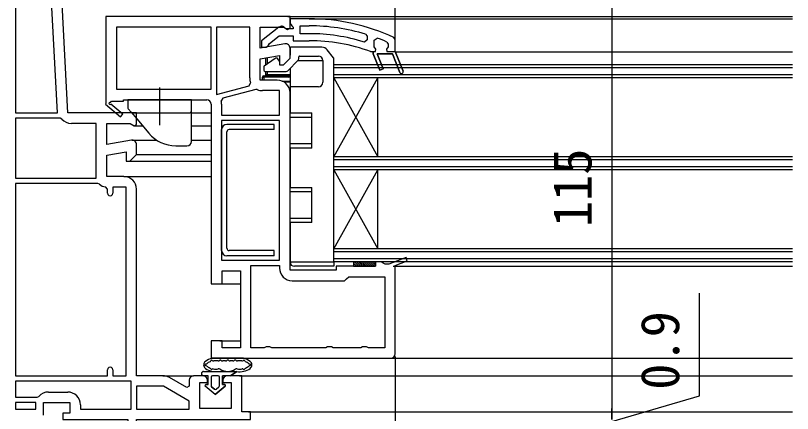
# Model space of a CAD drawing. Units: millimetres, scale not verified. Extents: x -525 to 525, y -783 to 778.
# Drawn here: x -305.6 to -128.4, y 258.7 to 349.5 of the extents above; entities that cross this region are included whole.
import ezdxf
from ezdxf.enums import TextEntityAlignment as Align

# ---------------------------------------------------------------- set-up
doc = ezdxf.new("R2010")
doc.units = ezdxf.units.MM
doc.header["$LTSCALE"] = 4
for name, color, linetype in [('0-3_YKK_11', 7, 'Continuous'), ('0-5_YKK_12', 2, 'Continuous'), ('0-6_YKK_13', 4, 'Continuous'), ('0-8_YKK_D', 6, 'Continuous')]:
    doc.layers.add(name, color=color, linetype=linetype)
doc.styles.add('ＭＳ ゴシック', font='')
doc.styles.get('ＭＳ ゴシック').set_extended_font_data('MS Gothic')

msp = doc.modelspace()

# ---------------------------------------------------------------- linework, layer by layer
at = {"layer": '0-3_YKK_11'}
for p, q in [((-258.6, 329.291), (-258.6, 326.791)), ((-262.8, 267.291), (-265, 267.291)), ((-298.1, 263.591), (-293.7, 263.591))]:
    msp.add_line(p, q, dxfattribs=at)
for points in [[(-279.174, 321.076), (-284.8, 320.083), (-284.8, 324.891), (-279.444, 324.891), (-278.576, 324.349), (-278, 324.668), (-278, 327.291), (-293.642, 327.291), (-295.95, 371.343)], [(-243, 349.291), (-285, 349.291), (-285, 329.425), (-285.077, 329.291), (-281.659, 326.386), (-281.141, 326.996), (-283.861, 329.307)], [(-244.174, 343.076), (-249.8, 342.083), (-249.8, 346.891), (-244.444, 346.891), (-243.576, 346.349), (-243, 346.668), (-243, 349.291)], [(-238.633, 348.791), (-243.001, 348.791), (-243.001, 347.691), (-242.563, 347.195), (-242.301, 346.897), (-242.301, 346.491), (-243.701, 346.491), (-244.101, 346.691)], [(-259.8, 346.891), (-259.8, 331.512), (-252.316, 333.517), (-251.983, 334.19)], [(-252.2, 335.291), (-252.2, 346.891), (-259.8, 346.891)], [(-245.517, 346.878), (-249.501, 343.766), (-249.501, 342.291), (-248.399, 342.291), (-247.9, 342.766), (-247.708, 343.136), (-245.462, 344.891), (-242.301, 344.891), (-242.301, 343.791), (-238.633, 343.791)], [(-238.633, 345.391), (-240.701, 345.391), (-240.701, 347.191), (-238.633, 347.191)], [(-225.756, 345.282), (-225.401, 344.804), (-225.401, 343.967), (-226.048, 343.489)], [(-217.972, 336.543), (-219.663, 340.791), (-223.14, 340.791), (-221.766, 337.339), (-222.509, 337.043), (-224.001, 340.791), (-224.001, 341.291), (-223.501, 341.291), (-223.426, 341.881), (-223.801, 342.365), (-223.801, 342.391), (-223.801, 343.926), (-223.126, 344.395)], [(-220.901, 343.496), (-220.601, 343.038), (-220.601, 342.365), (-220.976, 341.881), (-220.901, 341.291), (-219.001, 341.291), (-217.229, 336.839), (-219.001, 341.291), (-219.001, 344.073), (-219.29, 344.526)], [(-245.9, 334.791), (-249.8, 334.791), (-249.8, 339.646), (-245.4, 340.422), (-245.4, 338.291), (-244.5, 338.291), (-243, 339.791), (-243, 342.091)], [(-224.618, 341.321), (-224.447, 341.291), (-224.001, 341.291), (-224.001, 340.791), (-222.509, 337.043), (-221.766, 337.339), (-223.14, 340.791), (-219.663, 340.791), (-217.972, 336.543)], [(-250.491, 332.647), (-250.826, 332.674), (-258.332, 330.663), (-258.689, 330.066)], [(-258.6, 326.791), (-245.4, 326.791), (-245.4, 332.391), (-249.3, 332.391)], [(-219, 272.291), (-219, 292.48), (-216.259, 293.517), (-216.541, 294.265), (-220.439, 292.791), (-221.334, 292.791), (-221.767, 293.041), (-222.2, 293.291), (-223.5, 293.291), (-223.5, 292.291), (-232.5, 292.291), (-232.5, 291.391), (-243, 291.391), (-243, 331.891)], [(-283.926, 329.685), (-283.749, 329.991), (-281, 329.991), (-281, 330.291), (-262, 330.291)], [(-261, 329.291), (-261, 288.291), (-258.5, 288.291), (-258.5, 291.291), (-254.3, 291.291), (-254.3, 273.691), (-258.5, 273.691), (-258.5, 275.291), (-261, 275.291), (-261, 271.291), (-220, 271.291)], [(-295.076, 325.914), (-295.458, 326.091), (-305.6, 326.091), (-305.6, 312.391)], [(-305.6, 312.391), (-287.2, 312.391), (-287.2, 324.891), (-292.865, 324.891)], [(-280.9, 312.791), (-284.8, 312.791), (-284.8, 317.646), (-280.4, 318.422), (-280.4, 316.291), (-279.5, 316.291), (-278, 317.791), (-278, 320.091)], [(-305.6, 311.191), (-305.6, 267.291), (-284.6, 267.291), (-284.6, 268.691)], [(-286.455, 311.053), (-286.8, 311.191), (-305.6, 311.191)], [(-284.6, 308.991), (-284.6, 309.906), (-285.048, 310.404)], [(-283.4, 268.691), (-283.4, 267.291), (-280.4, 267.291), (-280.4, 310.391), (-283.4, 310.391), (-283.4, 308.991)], [(-271.973, 267.291), (-278, 267.291), (-278, 309.891)], [(-251.9, 273.691), (-251.9, 292.491), (-245.4, 292.491), (-245.4, 291.891)], [(-242.5, 288.991), (-230.595, 288.991), (-230.097, 289.441), (-229.6, 289.891), (-221.4, 289.891), (-221.4, 273.691), (-225.134, 273.691), (-225.567, 273.941), (-226.433, 273.941), (-226.866, 273.691), (-233.134, 273.691), (-233.567, 273.941), (-234.433, 273.941), (-234.866, 273.691), (-247.134, 273.691), (-247.567, 273.941), (-248.433, 273.941), (-248.866, 273.691), (-251.9, 273.691)], [(-279.2, 266.091), (-305.6, 266.091), (-305.6, 262.391), (-300.692, 262.391), (-300.31, 262.569)], [(-299.2, 258.291), (-299.2, 261.191), (-293.2, 261.191), (-293.2, 258.791), (-294.8, 258.791), (-294.8, 257.291), (-280, 257.291), (-280, 244.382), (-280.25, 244.087), (-280.5, 243.791), (-280.5, 242.291), (-278, 242.291), (-278, 257.291), (-252, 257.291), (-252, 259.091), (-254, 259.091), (-254, 267.291), (-257.3, 267.291)], [(-290.8, 260.691), (-290.8, 259.691), (-279.2, 259.691), (-279.2, 266.091)], [(-266, 266.291), (-266, 264.945), (-266.567, 264.618), (-270.523, 266.902)], [(-258.3, 266.291), (-258.3, 265.791), (-256.4, 265.791), (-256.4, 259.791), (-263.6, 259.791), (-263.6, 265.791), (-261.8, 265.791), (-261.8, 266.291)]]:
    msp.add_lwpolyline(points, dxfattribs=at)
for points in [[(-296.045, 327.291), (-298.278, 369.891), (-305.6, 369.891), (-305.6, 327.291)], [(-282.6, 332.691), (-261, 332.691), (-261, 346.891), (-282.6, 346.891)], [(-245.4, 293.691), (-245.4, 325.591), (-258.6, 325.591), (-258.6, 293.691)], [(-278, 259.691), (-266, 259.691), (-266, 261.519), (-271.839, 264.891), (-278, 264.891)], [(-305.6, 259.691), (-301, 259.691), (-301, 261.191), (-305.6, 261.191)]]:
    msp.add_lwpolyline(points, close=True, dxfattribs=at)
for centre, radius, start, end in [((-238.633, 302.791), 46, 65.13402, 89.99999), ((-244.901, 346.091), 1, 36.86989, 128.08672), ((-238.633, 302.791), 44.4, 73.13981, 90.00001), ((-238.633, 302.791), 42.6, 72.81723, 90.00001), ((-238.633, 302.791), 41, 70.01112, 90.00001), ((-238.633, 302.791), 44.4, 66.46078, 69.55779), ((-244, 342.091), 1, 0.00002, 100.00001), ((-217.601, 336.691), 0.4, 201.69939, 21.69941), ((-217.601, 336.691), 0.4, 201.69939, 21.69941), ((-249.3, 335.291), 2.9, 180.00001, 202.31385), ((-245.9, 331.891), 2.9, 0.00001, 89.99999), ((-249.3, 335.291), 2.9, 245.74737, 270.00004), ((-284.051, 329.468), 0.25, 60, 319.64299), ((-262, 329.291), 1, 0.00001, 89.99999), ((-262, 329.291), 3.4, 0.00002, 13.17387), ((-292.865, 327.791), 2.9, 220.32022, 270.00001), ((-279, 320.091), 1, 360, 99.99998), ((-280.9, 309.891), 2.9, 0.00001, 89.99999), ((-284.8, 312.791), 2.4, 226.39716, 264.0622), ((-284, 308.991), 0.6, 179.99999, 0.00001), ((-242.5, 291.891), 2.9, 180.00001, 269.99999), ((-220, 272.291), 1, 270.00001, 359.99999), ((-284, 268.691), 0.6, 359.99999, 180.00001), ((-271.973, 264.391), 2.9, 60.00001, 90.00002), ((-265, 266.291), 1, 90.00001, 179.99999), ((-262.8, 266.291), 1, 0.00001, 89.99999), ((-257.3, 266.291), 1, 90.00001, 179.99999), ((-298.1, 260.691), 2.9, 90.00001, 139.63901), ((-293.7, 260.691), 2.9, 0.00001, 89.99999)]:
    msp.add_arc(centre, radius, start, end, dxfattribs=at)
at = {"layer": '0-5_YKK_12'}
for p, q in [((-243.5, 349.291), (-128.41, 349.291)), ((-238.633, 348.791), (-128.41, 348.791)), ((-219, 341.289), (-128.41, 341.289)), ((-233, 314.295), (-233, 338.295)), ((-233, 293.295), (-233, 338.295)), ((-128.41, 338.295), (-233, 338.295)), ((-128.41, 337.595), (-233, 337.595)), ((-128.41, 335.995), (-233, 335.995)), ((-233, 317.295), (-223, 335.295)), ((-233, 335.295), (-223, 317.295)), ((-128.41, 335.295), (-233, 335.295)), ((-223, 317.295), (-223, 335.295)), ((-265.5, 327.291), (-261, 327.291)), ((-278.5, 324.391), (-276.644, 324.391)), ((-265.5, 324.391), (-261, 324.391)), ((-279, 321.091), (-273.425, 321.091)), ((-265.5, 321.091), (-261, 321.091)), ((-278.045, 317.791), (-261, 317.791)), ((-128.41, 317.295), (-233, 317.295)), ((-279.707, 316.291), (-261, 316.291)), ((-128.41, 316.595), (-233, 316.595)), ((-128.41, 314.995), (-233, 314.995)), ((-233, 296.295), (-223, 314.295)), ((-233, 314.295), (-223, 296.295)), ((-128.41, 314.295), (-233, 314.295)), ((-223, 296.295), (-223, 314.295)), ((-280.9, 312.791), (-261, 312.791)), ((-128.41, 296.295), (-233, 296.295)), ((-128.41, 295.595), (-233, 295.595)), ((-128.41, 293.995), (-233, 293.995)), ((-128.41, 293.295), (-233, 293.295)), ((-219.5, 292.291), (-128.41, 292.291)), ((-259, 288.291), (-254.3, 288.291)), ((-259, 275.291), (-254.3, 275.291)), ((-220, 271.291), (-128.41, 271.291)), ((-271.973, 267.291), (-265, 267.291)), ((-254.5, 267.291), (-128.41, 267.291)), ((-252.5, 259.091), (-128.41, 259.091))]:
    msp.add_line(p, q, dxfattribs=at)
at = {"layer": '0-6_YKK_13'}
for p, q in [((-243.02, 342.291), (-243, 342.291)), ((-243, 342.091), (-243, 342.291)), ((-243, 342.091), (-243, 340.498)), ((-235.721, 342.291), (-242.8, 342.291)), ((-240.8, 340.291), (-236.5, 340.291)), ((-233.066, 339.873), (-234.55, 341.728)), ((-246.352, 339.755), (-248.872, 337.99)), ((-248.5, 338.25), (-248.5, 339.876)), ((-248.2, 339.929), (-248.2, 338.46)), ((-245.915, 339.791), (-246.237, 339.791)), ((-245.4, 339.098), (-245.742, 339.691)), ((-243.525, 336.937), (-241.146, 339.316)), ((-241.172, 339.291), (-235.5, 339.291)), ((-241, 339.669), (-241, 340.091)), ((-235.5, 339.291), (-235.5, 334.291)), ((-233, 293.291), (-233, 339.686)), ((-249, 337.744), (-249, 337.091)), ((-248.7, 336.791), (-243.879, 336.791)), ((-248.5, 336.091), (-248.5, 336.791)), ((-248.2, 336.791), (-248.2, 336.091)), ((-243, 337.462), (-243, 333.291)), ((-249.3, 334.791), (-249.3, 335.491)), ((-249, 335.791), (-243.3, 335.791)), ((-243.3, 335.491), (-249, 335.491)), ((-249, 335.491), (-249, 334.791)), ((-248.2, 336.091), (-248.5, 336.091)), ((-243.3, 335.791), (-243.3, 335.491)), ((-244.842, 334.591), (-243, 334.591)), ((-243, 334.291), (-244.272, 334.291)), ((-243, 333.291), (-243, 327.291)), ((-236.5, 333.291), (-243, 333.291)), ((-272.75, 333.085), (-272.75, 324.497)), ((-280, 330.291), (-280, 328.573)), ((-278.844, 327.291), (-266, 327.291)), ((-265.5, 326.291), (-265.5, 327.791)), ((-265.5, 320.791), (-265.5, 326.291)), ((-243, 327.291), (-238, 327.291)), ((-238, 319.291), (-238, 327.291)), ((-277.968, 325.969), (-275.182, 322.648)), ((-246.6, 324.693), (-257.4, 324.693)), ((-246.6, 323.493), (-246.6, 324.693)), ((-258.6, 295.893), (-258.6, 323.493)), ((-257.4, 296.393), (-257.4, 322.993)), ((-246.6, 323.493), (-256.9, 323.493)), ((-269.053, 319.791), (-266.5, 319.791)), ((-243, 320.291), (-238, 320.291)), ((-243, 319.291), (-243, 320.291)), ((-243, 319.291), (-243, 310.291)), ((-238, 319.291), (-243, 319.291)), ((-243, 310.291), (-238, 310.291)), ((-238, 302.291), (-238, 310.291)), ((-243, 303.291), (-238, 303.291)), ((-243, 302.291), (-243, 303.291)), ((-243, 302.291), (-243, 293.291)), ((-238, 302.291), (-243, 302.291)), ((-246.6, 294.693), (-257.4, 294.693)), ((-246.6, 295.893), (-256.9, 295.893)), ((-246.6, 294.693), (-246.6, 295.893)), ((-243, 293.291), (-233, 293.291)), ((-233, 293.291), (-233, 292.291)), ((-228.5, 293.024), (-227.767, 292.291)), ((-228.5, 292.575), (-228.216, 292.291)), ((-228.318, 293.291), (-227.318, 292.291)), ((-227.869, 293.291), (-226.869, 292.291)), ((-227.42, 293.291), (-226.42, 292.291)), ((-226.971, 293.291), (-225.971, 292.291)), ((-226.522, 293.291), (-225.522, 292.291)), ((-226.073, 293.291), (-225.073, 292.291)), ((-225.624, 293.291), (-224.624, 292.291)), ((-225.175, 293.291), (-224.175, 292.291)), ((-224.726, 293.291), (-223.726, 292.291)), ((-224.277, 293.291), (-223.5, 292.514)), ((-223.828, 293.291), (-223.5, 292.963)), ((-233, 292.291), (-242, 292.291)), ((-253.709, 271.291), (-260.691, 271.291)), ((-259.409, 270.691), (-260.412, 270.691)), ((-257.729, 270.691), (-258.351, 270.691)), ((-256.049, 270.691), (-256.671, 270.691)), ((-253.988, 270.691), (-254.991, 270.691)), ((-262.701, 268.291), (-255.151, 268.291)), ((-261.7, 267.291), (-262.7, 267.291)), ((-261.7, 267.291), (-262.7, 267.291)), ((-261.7, 265.291), (-261.7, 267.291)), ((-261.7, 265.291), (-261.7, 267.291)), ((-261, 266.991), (-261, 264.991)), ((-261, 266.991), (-261, 264.991)), ((-259.4, 267.291), (-260.7, 267.291)), ((-259.4, 267.291), (-260.7, 267.291)), ((-259.1, 264.991), (-259.1, 266.991)), ((-259.1, 264.991), (-259.1, 266.991)), ((-258.4, 267.291), (-258.4, 265.291)), ((-256.6, 267.291), (-258.4, 267.291)), ((-258.4, 265.291), (-258.4, 267.291)), ((-256.6, 267.291), (-258.4, 267.291)), ((-260.05, 262.991), (-262.329, 264.935)), ((-260.05, 262.991), (-262.329, 264.935)), ((-262.198, 265.291), (-261.7, 265.291)), ((-261.7, 265.291), (-262.198, 265.291)), ((-260.895, 264.763), (-260.245, 264.208)), ((-260.245, 264.208), (-260.895, 264.763)), ((-257.771, 264.935), (-260.05, 262.991)), ((-260.05, 262.991), (-257.771, 264.935)), ((-259.855, 264.208), (-259.205, 264.763)), ((-259.855, 264.208), (-259.205, 264.763)), ((-258.4, 265.291), (-257.902, 265.291)), ((-257.902, 265.291), (-258.4, 265.291))]:
    msp.add_line(p, q, dxfattribs=at)
for points in [[(-249.3, 335.491), (-249, 335.491), (-249, 335.791)], [(-248.2, 335.791), (-248.2, 336.091), (-243, 336.091)], [(-265.5, 327.791), (-265.5, 330.291), (-280, 330.291)], [(-279.883, 328.251), (-279.227, 327.469), (-277.968, 325.969)], [(-238, 326.291), (-243, 326.291), (-243, 327.291)], [(-238, 309.291), (-243, 309.291), (-243, 310.291)], [(-255.151, 268.291), (-256.6, 267.291), (-255.151, 268.291)]]:
    msp.add_lwpolyline(points, dxfattribs=at)
msp.add_lwpolyline([(-228.5, 293.291), (-228.5, 292.291), (-223.5, 292.291), (-223.5, 293.291)], close=True, dxfattribs=at)
for centre, radius, start, end in [((-242.8, 342.091), 0.2, 90, 180), ((-235.721, 340.791), 1.5, 38.65981, 90), ((-240.8, 340.091), 0.2, 90, 180), ((-236.5, 339.291), 1, 0, 90), ((-246.237, 339.591), 0.2, 90, 125), ((-245.915, 339.591), 0.2, 30, 90), ((-241.5, 339.669), 0.5, 315, 0), ((-233.3, 339.686), 0.3, 0, 38.65981), ((-248.7, 337.744), 0.3, 125, 180), ((-248.7, 337.091), 0.3, 180, 270), ((-243.879, 337.291), 0.5, 270, 315), ((-249, 335.491), 0.3, 90, 180), ((-248.8, 336.091), 0.3, 270, 0), ((-243.3, 336.091), 0.3, 270, 0), ((-243.3, 336.091), 0.6, 270, 300), ((-236.5, 334.291), 1, 270, 0), ((-279.5, 328.573), 0.5, 180, 220), ((-278.844, 327.791), 0.5, 220, 270), ((-266, 327.791), 0.5, 270, 0), ((-257.4, 323.493), 1.2, 90, 180), ((-269.053, 327.791), 8, 220, 270), ((-269.053, 327.791), 8, 220, 224.5948), ((-256.9, 322.993), 0.5, 90, 180), ((-266.5, 320.791), 1, 270, 0), ((-256.9, 296.393), 0.5, 180, 270), ((-257.4, 295.893), 1.2, 180, 270), ((-242, 293.291), 1, 180, 270), ((-260.001, 267.566), 3.8, 102.43988, 127.38277), ((-260.691, 270.691), 0.6, 90, 102.43988), ((-253.709, 270.691), 0.6, 77.56011, 90), ((-254.399, 267.566), 3.8, 52.61723, 77.56011), ((-261.701, 269.791), 1, 127.38277, 232.61723), ((-262.201, 269.791), 0.2, 89.61388, 270.38607), ((-262.198, 270.291), 0.3, 269.61388, 308.87366), ((-262.198, 269.291), 0.3, 51.12633, 90.38607), ((-260.001, 267.566), 3.2, 112.8033, 128.87366), ((-260.001, 272.016), 3.2, 231.12633, 247.1967), ((-261.358, 270.792), 0.3, 292.8033, 342.58405), ((-260.881, 270.643), 0.2, 54.10601, 162.58405), ((-260.412, 271.291), 0.6, 234.10601, 270), ((-259.409, 271.291), 0.6, 270, 311.40962), ((-258.88, 270.691), 0.2, 48.59038, 131.40962), ((-258.351, 271.291), 0.6, 228.59038, 270), ((-257.729, 271.291), 0.6, 270, 311.40962), ((-257.2, 270.691), 0.2, 48.59038, 131.40962), ((-256.671, 271.291), 0.6, 228.59038, 270), ((-256.049, 271.291), 0.6, 270, 311.40962), ((-255.52, 270.691), 0.2, 48.59038, 131.40962), ((-254.991, 271.291), 0.6, 228.59038, 270), ((-253.988, 271.291), 0.6, 270, 305.894), ((-253.519, 270.643), 0.2, 17.41595, 125.894), ((-253.042, 270.792), 0.3, 197.41595, 247.1967), ((-254.399, 267.566), 3.2, 51.12633, 67.1967), ((-254.399, 272.016), 3.2, 292.8033, 308.87367), ((-252.202, 270.291), 0.3, 231.12633, 270.38608), ((-252.202, 269.291), 0.3, 89.61392, 128.87367), ((-252.199, 269.791), 0.2, 269.61392, 90.38608), ((-252.699, 269.791), 1, 307.38277, 52.61723), ((-262.701, 267.791), 0.5, 90.11462, 269.88538), ((-262.7, 267.791), 0.5, 89.88541, 270), ((-260.001, 272.016), 3.8, 232.61723, 258.58793), ((-261.358, 268.789), 0.3, 17.41595, 67.1967), ((-260.881, 268.939), 0.2, 197.41595, 310.68192), ((-260.555, 268.56), 0.3, 80.90118, 130.68192), ((-260.001, 272.016), 3.2, 260.90118, 281.41207), ((-259.249, 268.291), 0.6, 57.36313, 101.41207), ((-257.2, 271.491), 3.2, 237.36313, 302.63687), ((-255.151, 268.291), 0.6, 78.58793, 122.63687), ((-254.399, 272.016), 3.8, 258.58793, 307.38277), ((-254.399, 272.016), 3.2, 258.58793, 279.09882), ((-253.845, 268.56), 0.3, 49.31807, 99.09882), ((-253.519, 268.939), 0.2, 229.31807, 342.58405), ((-253.042, 268.789), 0.3, 112.8033, 162.58405), ((-262.7, 267.791), 0.5, 269.88533, 269.99998), ((-260.7, 266.991), 0.3, 90, 180), ((-260.7, 266.991), 0.3, 90, 180), ((-259.4, 266.991), 0.3, 0, 90), ((-259.4, 266.991), 0.3, 0, 90), ((-262.198, 265.089), 0.202, 90, 229.53619), ((-262.198, 265.089), 0.202, 90, 229.53619), ((-260.7, 264.991), 0.3, 180, 229.53619), ((-260.7, 264.991), 0.3, 180, 229.53619), ((-260.05, 264.437), 0.3, 229.53619, 310.46381), ((-260.05, 264.437), 0.3, 229.53619, 310.46381), ((-259.4, 264.991), 0.3, 310.46381, 0), ((-259.4, 264.991), 0.3, 310.46381, 0), ((-257.902, 265.089), 0.202, 310.46378, 89.99997), ((-257.902, 265.089), 0.202, 310.46381, 90)]:
    msp.add_arc(centre, radius, start, end, dxfattribs=at)
at = {"layer": '0-8_YKK_D'}
for p, q in [((-219, 343.342), (-219, 393.291)), ((-169.6, 372.291), (-169.6, 257.291)), ((-219, 271.736), (-219, 91.94)), ((-169.6, 257.291), (-169.6, 259.841))]:
    msp.add_line(p, q, dxfattribs=at)
msp.add_lwpolyline([(-169.6, 256.841), (-149.6, 262.716), (-149.6, 286.147)], dxfattribs=at)

# ---------------------------------------------------------------- texts
at = {"layer": '0-8_YKK_D', "style": 'ＭＳ ゴシック'}
for s, p in [('115', (-171.6, 301.223)), ('0.9', (-151.6, 264.102))]:
    msp.add_text(s, height=8.798, rotation=90, dxfattribs=at).set_placement(p, align=Align.BOTTOM_LEFT)

doc.saveas('drawing.dxf')
